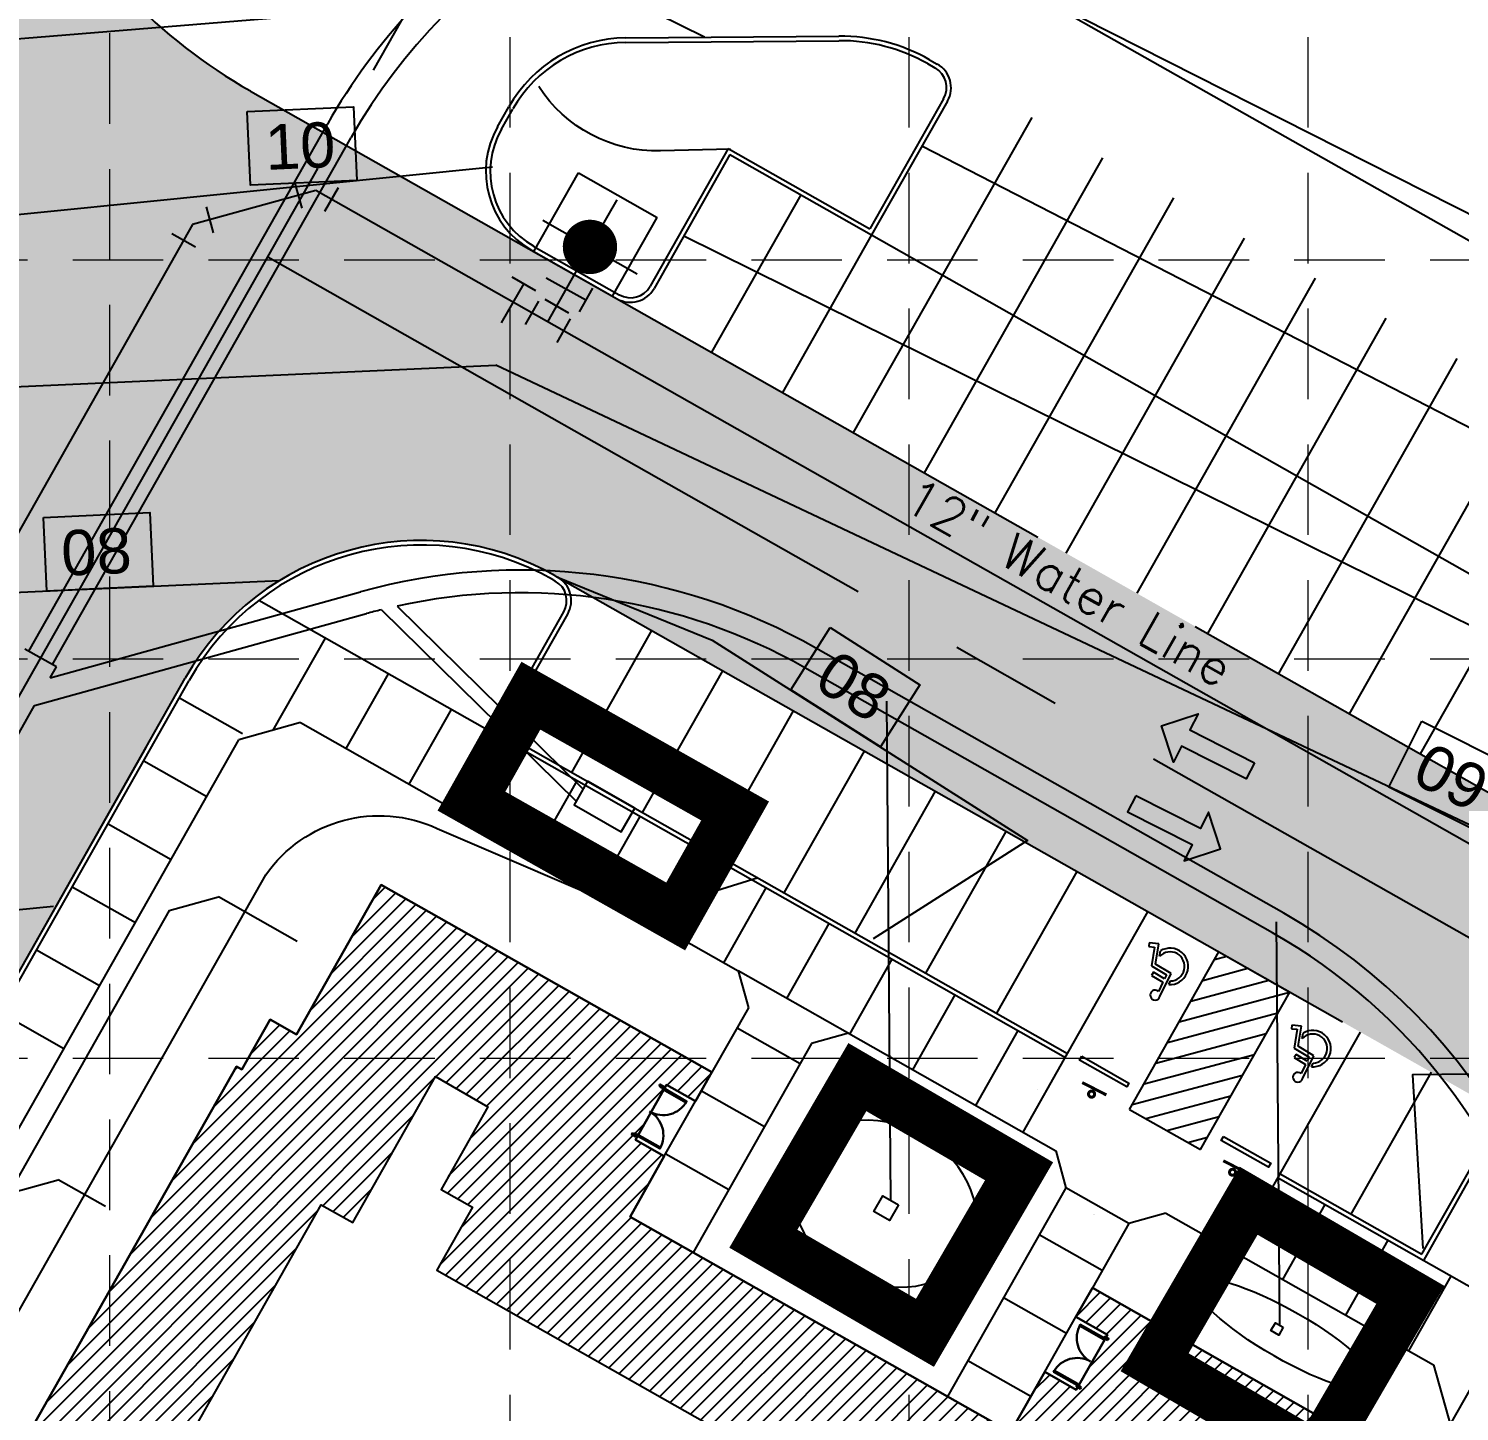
# Model space of a CAD drawing. Header units: feet. Extents: x 2467609 to 2470436, y 7119976 to 7121745.
# Drawn here: x 2468175.4 to 2468333.5, y 7121306.6 to 7121459.4 of the extents above; entities that cross this region are included whole.
import ezdxf
from ezdxf.enums import TextEntityAlignment as Align

# ---------------------------------------------------------------- set-up
doc = ezdxf.new("R2010")
doc.units = ezdxf.units.FT
doc.header["$LTSCALE"] = 100
doc.header["$MEASUREMENT"] = 0
for name, pattern in [('06117 BASE$0$CENTER2', [1.125, 0.75, -0.125, 0.125, -0.125]), ('06117 BASE$0$STRIPE', [1.2, 1, -0.2]), ('06117 WS Base$0$HIDDEN2', [0.1875, 0.125, -0.0625]), ('HIDDEN', [0.375, 0.25, -0.125]), ('SDASH', [0.15, 0.1, -0.05]), ('STRIPE', [1.2, 1, -0.2])]:
    doc.linetypes.add(name, pattern=pattern)
for name, color, linetype, lineweight in [('06117 BASE$0$A-BLDG1-HATCH', 253, 'Continuous', 25), ('06117 BASE$0$A-Door-Outside', 253, 'Continuous', 30), ('06117 BASE$0$C-sidewk-strip', 253, 'Continuous', 25), ('06117 BASE$0$CP Inlet', 253, 'Continuous', 25), ('06117 BASE$0$CPCL', 253, '06117 BASE$0$CENTER2', 25), ('06117 BASE$0$CPCURB', 8, 'Continuous', 25), ('06117 BASE$0$CPCURB2', 8, 'Continuous', 25), ('06117 BASE$0$CPSTRIPE', 253, 'Continuous', 25), ('06117 BASE$0$CPWALK', 8, 'Continuous', 25), ('06117 BASE$0$DIR-ARROW', 8, 'Continuous', 25), ('06117 BASE$0$HC-SIGN', 253, 'Continuous', 18), ('06117 BASE$0$HC2', 253, 'Continuous', 25)]:
    doc.layers.add(name, color=color, linetype=linetype, lineweight=lineweight)
for name, color, linetype in [('06117 BASE$0$BLDG-Exterior', 3, 'Continuous'), ('06117 BASE$0$firelane', 8, '06117 BASE$0$STRIPE'), ('06117 WS Base$0$CPFIT', 7, 'Continuous'), ('06117 WS Base$0$CPWATER', 7, 'Continuous'), ('06117 WS Base$0$WTR-ESMT', 8, '06117 WS Base$0$HIDDEN2'), ('CPCONT', 253, 'Continuous'), ('FIRELANE-HATCH', 253, 'STRIPE'), ('GRID', 254, 'HIDDEN'), ('proposed ec', 6, 'SDASH')]:
    doc.layers.add(name, color=color, linetype=linetype)
doc.styles.add('C80', font='SIMPLEX.shx', dxfattribs={"height": 8})
doc.styles.get("Standard").update_dxf_attribs({"font": 'ARIAL.TTF'})
pattern_1 = [(45, (0, 0), (-0.88388347648, 0.88388347648), [])]
pattern_2 = [(15, (-1e-08, -3e-08), (-0.48528570957, 1.8111109243), [])]

# ---------------------------------------------------------------- blocks, each defined once
blk = doc.blocks.new('*U96')
at = {"layer": '06117 BASE$0$A-Door-Outside', "color": 7, "linetype": 'Continuous', "lineweight": 30}
for points in [[(2, 6), (3.75, 6), (3.75, 42), (2, 42)], [(74, 6), (72.25, 6), (72.25, 42), (74, 42)], [(2, 0), (0, 0), (0, 6), (2, 6)], [(2, 2.25), (2.625, 2.25), (2.625, 4.25), (2, 4.25)], [(74, 2.25), (73.375, 2.25), (73.375, 4.25), (74, 4.25)], [(74, 0), (76, 0), (76, 6), (74, 6)]]:
    blk.add_lwpolyline(points, close=True, dxfattribs=at)
at = {"layer": '06117 BASE$0$A-Door-Outside', "color": 7, "linetype": 'Continuous', "lineweight": 30, "extrusion": (0, 0, -1)}
blk.add_arc((-2, 6), 36, 90, 180, dxfattribs=at)
at = {"layer": '06117 BASE$0$A-Door-Outside', "color": 7, "linetype": 'Continuous', "lineweight": 30}
blk.add_arc((74, 6), 36, 90, 180, dxfattribs=at)
blk = doc.blocks.new('*U102')
at = {"layer": '06117 BASE$0$A-Door-Outside', "color": 7, "linetype": 'Continuous', "lineweight": 30}
for points in [[(2468294.2, 7121314.76), (2468294.13, 7121314.63), (2468291.52, 7121316.11), (2468291.59, 7121316.24)], [(2468294.63, 7121314.52), (2468294.72, 7121314.66), (2468294.28, 7121314.91), (2468294.2, 7121314.76)], [(2468294.47, 7121314.61), (2468294.45, 7121314.56), (2468294.3, 7121314.64), (2468294.33, 7121314.69)], [(2468291.24, 7121309.54), (2468291.31, 7121309.67), (2468288.7, 7121311.15), (2468288.63, 7121311.02)], [(2468291.68, 7121309.29), (2468291.6, 7121309.15), (2468291.16, 7121309.4), (2468291.24, 7121309.54)], [(2468291.51, 7121309.39), (2468291.54, 7121309.43), (2468291.39, 7121309.51), (2468291.37, 7121309.47)]]:
    blk.add_lwpolyline(points, close=True, dxfattribs=at)
for centre, start, end in [((2468294.2, 7121314.76), 150.4665, 240.4665), ((2468291.24, 7121309.54), 60.4665, 150.4665)]:
    blk.add_arc(centre, 3, start, end, dxfattribs=at)
blk = doc.blocks.new('06117 BASE$0$HC2-flat-9')
at = {"layer": '06117 BASE$0$HC2'}
for p, q in [((-2.3, 2.59), (-2.34, 2.19)), ((-2.34, 2.19), (-1.71, 2.13)), ((-1.24, 2.48), (-2.3, 2.59)), ((-1.71, 2.13), (-2.03, 0.05)), ((-1.59, 0.26), (-1.24, 2.48)), ((-1.16, 1.13), (-1.06, 1.71)), ((-2.03, 0.05), (-0.38, -0.94)), ((0.14, -0.78), (-1.59, 0.26)), ((-1.84, -0.65), (-2.05, -1)), ((-2.05, -1), (-0.78, -1.75)), ((-0.6, -1.39), (-1.84, -0.65)), ((-1.11, -3.33), (0.14, -0.78)), ((-0.38, -0.94), (-0.6, -1.39)), ((-0.78, -1.75), (-1.28, -2.76)), ((-0.14, -2.01), (0.05, -1.61))]:
    blk.add_line(p, q, dxfattribs=at)
for centre, major_axis, start_param, end_param in [((0, 0), (1.56, 0.4), 4.494724, 8.403855), ((0, 0), (0.5, -1.95), 5.961378, 9.729395), ((-1.64, -3.17), (0.529, 0.135), 0.602565, 5.739424)]:
    blk.add_ellipse(centre, major_axis=major_axis, ratio=1, start_param=start_param, end_param=end_param, dxfattribs=at)
blk = doc.blocks.new('06117 BASE$0$HC2-flat-10')
at = {"layer": '06117 BASE$0$HC2'}
for p, q in [((-2.3, 2.59), (-2.34, 2.19)), ((-2.34, 2.19), (-1.71, 2.13)), ((-1.24, 2.48), (-2.3, 2.59)), ((-1.71, 2.13), (-2.03, 0.05)), ((-1.59, 0.26), (-1.24, 2.48)), ((-1.16, 1.13), (-1.06, 1.71)), ((-2.03, 0.05), (-0.38, -0.94)), ((0.14, -0.78), (-1.59, 0.26)), ((-1.84, -0.65), (-2.05, -1)), ((-2.05, -1), (-0.78, -1.75)), ((-0.6, -1.39), (-1.84, -0.65)), ((-1.11, -3.33), (0.14, -0.78)), ((-0.38, -0.94), (-0.6, -1.39)), ((-0.78, -1.75), (-1.28, -2.76)), ((-0.14, -2.01), (0.05, -1.61))]:
    blk.add_line(p, q, dxfattribs=at)
for centre, major_axis, start_param, end_param in [((0, 0), (1.56, 0.4), 4.494724, 8.403855), ((0, 0), (0.5, -1.95), 5.961378, 9.729395), ((-1.64, -3.17), (0.529, 0.135), 0.602565, 5.739424)]:
    blk.add_ellipse(centre, major_axis=major_axis, ratio=1, start_param=start_param, end_param=end_param, dxfattribs=at)

msp = doc.modelspace()

# ---------------------------------------------------------------- hatches: boundary and pattern name
at = {"layer": '06117 BASE$0$A-BLDG1-HATCH'}
h = msp.add_hatch(dxfattribs=at)
h.set_pattern_fill('ANSI31', color=255, scale=10, style=0)
h.set_pattern_definition(pattern_1)
h.paths.add_polyline_path([(2468296.01, 7121182.71), (2468297.32, 7121185.03), (2468300.51, 7121183.22), (2468299.2, 7121180.9), (2468306.74, 7121176.63), (2468301.86, 7121168.08), (2468314.36, 7121161.01), (2468311.74, 7121156.37), (2468312.32, 7121156.04), (2468271.24, 7121083.54), (2468270.37, 7121084.03), (2468264.45, 7121073.59), (2468265.3, 7121073.1), (2468263.52, 7121069.91), (2468258.75, 7121061.49), (2468246.92, 7121040.61), (2468236.33, 7121046.61), (2468232.72, 7121040.23), (2468228.63, 7121016.11), (2468212.85, 7120988.27), (2468194.27, 7120972.36), (2468190.66, 7120965.98), (2468204.14, 7120958.34), (2468200.53, 7120951.96), (2468201.11, 7120951.63), (2468085.76, 7120748.04), (2468085.18, 7120748.37), (2468082.06, 7120742.86), (2468079.16, 7120744.5), (2468069.79, 7120727.97), (2468033.25, 7120748.67), (2468035.06, 7120751.86), (2468038.25, 7120750.05), (2468041.7, 7120756.15), (2468038.51, 7120757.95), (2468042.29, 7120764.62), (2468000.23, 7120788.45), (2467996.46, 7120781.78), (2467993.26, 7120783.59), (2467989.81, 7120777.49), (2467993, 7120775.69), (2467991.2, 7120772.5), (2467954.65, 7120793.2), (2467964.02, 7120809.73), (2467961.12, 7120811.37), (2467964.24, 7120816.88), (2467963.66, 7120817.21), (2468079.01, 7121020.81), (2468079.59, 7121020.48), (2468083.2, 7121026.86), (2468085.81, 7121025.38), (2468090.08, 7121032.92), (2468087.47, 7121034.4), (2468087.89, 7121035.13), (2468065.26, 7121047.94), (2468064.85, 7121047.22), (2468062.24, 7121048.7), (2468063.72, 7121051.31), (2468064.88, 7121050.65), (2468067.06, 7121054.49), (2468078.59, 7121064.34), (2468072.34, 7121067.88), (2468074.15, 7121071.07), (2468076.33, 7121069.83), (2468088.48, 7121091.3), (2468086.31, 7121092.53), (2468088.12, 7121095.72), (2468094.37, 7121092.18), (2468096.88, 7121107.13), (2468099.06, 7121110.97), (2468097.9, 7121111.63), (2468098.51, 7121112.72), (2468090.97, 7121116.99), (2468090.36, 7121115.9), (2468086.73, 7121117.96), (2468088.21, 7121120.57), (2468090.82, 7121119.09), (2468095.09, 7121126.63), (2468080.3, 7121135.01), (2468083.59, 7121140.81), (2468083.01, 7121141.14), (2468198.35, 7121344.73), (2468198.93, 7121344.41), (2468202.06, 7121349.92), (2468204.96, 7121348.27), (2468214.32, 7121364.8), (2468250.87, 7121344.1), (2468249.06, 7121340.91), (2468245.87, 7121342.72), (2468242.42, 7121336.63), (2468245.61, 7121334.82), (2468241.83, 7121328.15), (2468283.88, 7121304.33), (2468287.66, 7121311), (2468291.14, 7121309.02), (2468294.59, 7121315.11), (2468291.11, 7121317.09), (2468292.92, 7121320.28), (2468329.46, 7121299.57), (2468320.1, 7121283.04), (2468323, 7121281.4), (2468319.87, 7121275.89), (2468320.45, 7121275.56), (2468274.69, 7121194.79)])
h.paths.add_polyline_path([(2468220.34, 7121343.64), (2468226.11, 7121340.3), (2468220.94, 7121331.17), (2468224.42, 7121329.2), (2468220.47, 7121322.24), (2468236.57, 7121313.12), (2468273.55, 7121292.17), (2468289.79, 7121282.97), (2468293.73, 7121289.93), (2468297.21, 7121287.96), (2468302.38, 7121297.08), (2468308.21, 7121293.85), (2468308.09, 7121293.63), (2468299.25, 7121277.82), (2468302.62, 7121275.86), (2468253.91, 7121189.9), (2468286.54, 7121171.41), (2468281.45, 7121162.42), (2468293.92, 7121155.35), (2468240.68, 7121061.39), (2468230.56, 7121067.12), (2468218.47, 7121045.9), (2468214.25, 7121020.65), (2468201.58, 7120998.28), (2468182.93, 7120982.41), (2468168.85, 7120961.1), (2468183.7, 7120952.69), (2468076.4, 7120763.3), (2468072.92, 7120765.27), (2468063.88, 7120749.32), (2468063.72, 7120749.03), (2468057.92, 7120752.32), (2468063.18, 7120761.6), (2468059.7, 7120763.57), (2468063.64, 7120770.53), (2468047.4, 7120779.73), (2468010.57, 7120800.6), (2467994.33, 7120809.8), (2467990.38, 7120802.84), (2467986.9, 7120804.81), (2467981.74, 7120795.69), (2467975.9, 7120798.92), (2467976.01, 7120799.11), (2467985.05, 7120815.06), (2467981.56, 7120817.03), (2468088.86, 7121006.42), (2468089.95, 7121005.8), (2468109.42, 7121040.17), (2468095.28, 7121048.18), (2468084.26, 7121054.42), (2468094.38, 7121072.29), (2468102.4, 7121086.45), (2468111.24, 7121102.04), (2468120.12, 7121117.72), (2468113.01, 7121121.74), (2468118.01, 7121130.55), (2468100.69, 7121140.56), (2468207.71, 7121329.47), (2468211.19, 7121327.5)], flags=16)
h = msp.add_hatch(dxfattribs=at)
h.set_pattern_fill('ANSI31', color=255, scale=10, style=0)
h.set_pattern_definition(pattern_1)
h.paths.add_polyline_path([(2468296.01, 7121182.71), (2468297.32, 7121185.03), (2468300.51, 7121183.22), (2468299.2, 7121180.9), (2468306.74, 7121176.63), (2468301.86, 7121168.08), (2468314.36, 7121161.01), (2468311.74, 7121156.37), (2468312.32, 7121156.04), (2468271.24, 7121083.54), (2468270.37, 7121084.03), (2468264.45, 7121073.59), (2468265.3, 7121073.1), (2468263.52, 7121069.91), (2468258.75, 7121061.49), (2468246.92, 7121040.61), (2468236.33, 7121046.61), (2468232.72, 7121040.23), (2468228.63, 7121016.11), (2468212.85, 7120988.27), (2468194.27, 7120972.36), (2468190.66, 7120965.98), (2468204.14, 7120958.34), (2468200.53, 7120951.96), (2468201.11, 7120951.63), (2468085.76, 7120748.04), (2468085.18, 7120748.37), (2468082.06, 7120742.86), (2468079.16, 7120744.5), (2468069.79, 7120727.97), (2468033.25, 7120748.67), (2468035.06, 7120751.86), (2468038.25, 7120750.05), (2468041.7, 7120756.15), (2468038.51, 7120757.95), (2468042.29, 7120764.62), (2468000.23, 7120788.45), (2467996.46, 7120781.78), (2467993.26, 7120783.59), (2467989.81, 7120777.49), (2467993, 7120775.69), (2467991.2, 7120772.5), (2467954.65, 7120793.2), (2467964.02, 7120809.73), (2467961.12, 7120811.37), (2467964.24, 7120816.88), (2467963.66, 7120817.21), (2468079.01, 7121020.81), (2468079.59, 7121020.48), (2468083.2, 7121026.86), (2468085.81, 7121025.38), (2468090.08, 7121032.92), (2468087.47, 7121034.4), (2468087.89, 7121035.13), (2468065.26, 7121047.94), (2468064.85, 7121047.22), (2468062.24, 7121048.7), (2468063.72, 7121051.31), (2468064.88, 7121050.65), (2468067.06, 7121054.49), (2468078.59, 7121064.34), (2468072.34, 7121067.88), (2468074.15, 7121071.07), (2468076.33, 7121069.83), (2468088.48, 7121091.3), (2468086.31, 7121092.53), (2468088.12, 7121095.72), (2468094.37, 7121092.18), (2468096.88, 7121107.13), (2468099.06, 7121110.97), (2468097.9, 7121111.63), (2468098.51, 7121112.72), (2468090.97, 7121116.99), (2468090.36, 7121115.9), (2468086.73, 7121117.96), (2468088.21, 7121120.57), (2468090.82, 7121119.09), (2468095.09, 7121126.63), (2468080.3, 7121135.01), (2468083.59, 7121140.81), (2468083.01, 7121141.14), (2468198.35, 7121344.73), (2468198.93, 7121344.41), (2468202.06, 7121349.92), (2468204.96, 7121348.27), (2468214.32, 7121364.8), (2468250.87, 7121344.1), (2468249.06, 7121340.91), (2468245.87, 7121342.72), (2468242.42, 7121336.63), (2468245.61, 7121334.82), (2468241.83, 7121328.15), (2468283.88, 7121304.33), (2468287.66, 7121311), (2468291.14, 7121309.02), (2468294.59, 7121315.11), (2468291.11, 7121317.09), (2468292.92, 7121320.28), (2468329.46, 7121299.57), (2468320.1, 7121283.04), (2468323, 7121281.4), (2468319.87, 7121275.89), (2468320.45, 7121275.56), (2468274.69, 7121194.79)])
h.paths.add_polyline_path([(2468220.34, 7121343.64), (2468226.11, 7121340.3), (2468220.94, 7121331.17), (2468224.42, 7121329.2), (2468220.47, 7121322.24), (2468236.57, 7121313.12), (2468273.55, 7121292.17), (2468289.79, 7121282.97), (2468293.73, 7121289.93), (2468297.21, 7121287.96), (2468302.38, 7121297.08), (2468308.21, 7121293.85), (2468308.09, 7121293.63), (2468299.25, 7121277.82), (2468302.62, 7121275.86), (2468253.91, 7121189.9), (2468286.54, 7121171.41), (2468281.45, 7121162.42), (2468293.92, 7121155.35), (2468240.68, 7121061.39), (2468230.56, 7121067.12), (2468218.47, 7121045.9), (2468214.25, 7121020.65), (2468201.58, 7120998.28), (2468182.93, 7120982.41), (2468168.85, 7120961.1), (2468183.7, 7120952.69), (2468076.4, 7120763.3), (2468072.92, 7120765.27), (2468063.88, 7120749.32), (2468063.72, 7120749.03), (2468057.92, 7120752.32), (2468063.18, 7120761.6), (2468059.7, 7120763.57), (2468063.64, 7120770.53), (2468047.4, 7120779.73), (2468010.57, 7120800.6), (2467994.33, 7120809.8), (2467990.38, 7120802.84), (2467986.9, 7120804.81), (2467981.74, 7120795.69), (2467975.9, 7120798.92), (2467976.01, 7120799.11), (2467985.05, 7120815.06), (2467981.56, 7120817.03), (2468088.86, 7121006.42), (2468089.95, 7121005.8), (2468109.42, 7121040.17), (2468095.28, 7121048.18), (2468084.26, 7121054.42), (2468094.38, 7121072.29), (2468102.4, 7121086.45), (2468111.24, 7121102.04), (2468120.12, 7121117.72), (2468113.01, 7121121.74), (2468118.01, 7121130.55), (2468100.69, 7121140.56), (2468207.71, 7121329.47), (2468211.19, 7121327.5)], flags=16)
at = {"layer": '06117 BASE$0$CPSTRIPE'}
h = msp.add_hatch(dxfattribs=at)
h.set_pattern_fill('ACET-2D-ANSI31', color=256, scale=15, angle=330, style=0)
h.set_pattern_definition(pattern_2)
h.paths.add_polyline_path([(2468297.04, 7121340.01), (2468304.87, 7121335.57), (2468314.73, 7121352.97), (2468306.9, 7121357.41)])
h = msp.add_hatch(dxfattribs=at)
h.set_pattern_fill('ACET-2D-ANSI31', color=256, scale=15, angle=330, style=0)
h.set_pattern_definition(pattern_2)
h.paths.add_polyline_path([(2468297.04, 7121340.01), (2468304.87, 7121335.57), (2468314.73, 7121352.97), (2468306.9, 7121357.41)])
at = {"layer": 'FIRELANE-HATCH'}
h = msp.add_hatch(color=9, dxfattribs=at)
h.paths.add_polyline_path([(2468922.97, 7121187.19, -0.414214), (2468942.81, 7121207.35), (2469278.26, 7121210.08), (2469277.9, 7121254.08, -0.414214), (2469297.74, 7121274.24), (2469375.13, 7121274.87, -0.137354), (2469390.75, 7121270.64), (2469629.71, 7121128.09, -0.261956), (2469644.34, 7121102.57), (2469645.12, 7121007.13, 0.414214), (2469699.55, 7120953.58), (2469751.67, 7120954, 0.261956), (2469797.6, 7120980.33), (2469803.18, 7120989.68, 0.414214), (2469784.47, 7121063.72), (2469403.04, 7121291.25, 0.137354), (2469374.94, 7121298.87), (2468491.92, 7121291.68, -0.131652), (2468476.89, 7121295.58), (2468199.89, 7121452.51, -0.072593), (2468186.2, 7121463.15, 0.206219), (2468142.45, 7121481.57), (2467847.8, 7121479.17), (2467848.23, 7121449.17), (2468142.69, 7121451.57, -0.577353), (2468169.04, 7121406.78), (2467935.49, 7120994.55, -0.266268), (2467909.82, 7120979.34), (2467855.02, 7120978.55), (2467855.45, 7120948.56), (2467910.25, 7120949.35, 0.266268), (2467961.59, 7120979.76), (2468192.67, 7121387.64, -0.414214), (2468233.56, 7121398.96), (2468336.11, 7121340.86, -0.414214), (2468347.43, 7121299.97), (2468320.22, 7121251.95, 0.414214), (2468338.7, 7121185.16), (2468373.42, 7121165.49, 0.57735), (2468446.57, 7121208.52), (2468446.28, 7121243.96, -1), (2468481.65, 7121244.25), (2468482.67, 7121118.6, 0.414214), (2468532.07, 7121070), (2468873.9, 7121072.79, -0.414214), (2468894.07, 7121052.95), (2468895.4, 7120889.72), (2468884.83, 7120735.24, -0.392002), (2468855.14, 7120707.29), (2468450.27, 7120703.99, -0.131652), (2468375.11, 7120723.48), (2468264.21, 7120786.31, 0.463862), (2468102.32, 7120726.63, 0.45081), (2468173.2, 7120596.29), (2468276.95, 7120572.47, -0.347281), (2468315.76, 7120524.14), (2468315.82, 7120517.93), (2468339.81, 7120518.12), (2468339.76, 7120524.34, 0.347281), (2468282.32, 7120595.86), (2468178.57, 7120619.68, -0.45081), (2468124.87, 7120718.42, -0.463862), (2468252.38, 7120765.43), (2468363.28, 7120702.6, 0.131652), (2468450.47, 7120679.99), (2468832.08, 7120683.1, -0.414214), (2468867.36, 7120648.39), (2468868.39, 7120522.43), (2468892.38, 7120522.62), (2468891.26, 7120660.62), (2468903.26, 7120660.72), (2468904.38, 7120522.72), (2468928.38, 7120522.92)])
h.paths.add_polyline_path([(2468873.66, 7121102.78), (2468531.82, 7121100, -0.414214), (2468506.62, 7121124.8), (2468505.62, 7121247.79, -0.414214), (2468525.46, 7121267.95), (2468872.29, 7121270.78, -0.414214), (2468892.45, 7121250.94), (2468893.5, 7121122.95, -0.414214)], flags=16)
h.paths.add_polyline_path([(2468942.29, 7121271.35), (2469233.74, 7121273.72, -1), (2469234.06, 7121233.72), (2468942.62, 7121231.35, -1)], flags=16)
h.paths.add_polyline_path([(2468385.25, 7121186.37), (2468350.53, 7121206.04, -0.414214), (2468341.1, 7121240.12), (2468370.77, 7121292.49, -0.414214), (2468404.85, 7121301.92), (2468409.33, 7121299.38, -0.267949), (2468422.01, 7121277.83), (2468422.57, 7121208.33, -0.57735)], flags=16)
h.paths.add_polyline_path([(2469698.85, 7121086.85), (2469772.17, 7121043.11, -0.414214), (2469782.57, 7121001.98), (2469776.99, 7120992.63, -0.261956), (2469751.47, 7120978), (2469699.36, 7120977.57, -0.414214), (2469669.11, 7121007.33), (2469668.61, 7121069.51, -0.584841)], flags=16)

# ---------------------------------------------------------------- linework, layer by layer
at = {"layer": '06117 BASE$0$A-BLDG1-HATCH', "color": 255}
for points in [[(2468083.01, 7121141.14), (2468198.35, 7121344.73), (2468198.93, 7121344.41), (2468202.06, 7121349.92), (2468204.96, 7121348.27), (2468214.32, 7121364.8), (2468250.87, 7121344.1), (2468249.06, 7121340.91), (2468245.87, 7121342.72), (2468242.42, 7121336.63), (2468245.61, 7121334.82), (2468241.83, 7121328.15), (2468283.88, 7121304.33), (2468287.66, 7121311), (2468291.14, 7121309.02), (2468294.59, 7121315.11), (2468291.11, 7121317.09), (2468292.92, 7121320.28), (2468329.46, 7121299.57)], [(2468083.01, 7121141.14), (2468198.35, 7121344.73), (2468198.93, 7121344.41), (2468202.06, 7121349.92), (2468204.96, 7121348.27), (2468214.32, 7121364.8), (2468250.87, 7121344.1), (2468249.06, 7121340.91), (2468245.87, 7121342.72), (2468242.42, 7121336.63), (2468245.61, 7121334.82), (2468241.83, 7121328.15), (2468283.88, 7121304.33), (2468287.66, 7121311), (2468291.14, 7121309.02), (2468294.59, 7121315.11), (2468291.11, 7121317.09), (2468292.92, 7121320.28), (2468329.46, 7121299.57)], [(2468100.69, 7121140.56), (2468207.71, 7121329.47), (2468211.19, 7121327.5), (2468220.34, 7121343.64), (2468226.11, 7121340.3), (2468220.94, 7121331.17), (2468224.42, 7121329.2), (2468220.47, 7121322.24), (2468236.57, 7121313.12), (2468273.55, 7121292.17), (2468289.79, 7121282.97), (2468293.73, 7121289.93), (2468297.21, 7121287.96), (2468302.38, 7121297.08), (2468308.21, 7121293.85), (2468308.09, 7121293.63), (2468299.25, 7121277.82), (2468302.62, 7121275.86), (2468253.91, 7121189.9), (2468286.54, 7121171.41), (2468281.45, 7121162.42)], [(2468100.69, 7121140.56), (2468207.71, 7121329.47), (2468211.19, 7121327.5), (2468220.34, 7121343.64), (2468226.11, 7121340.3), (2468220.94, 7121331.17), (2468224.42, 7121329.2), (2468220.47, 7121322.24), (2468236.57, 7121313.12), (2468273.55, 7121292.17), (2468289.79, 7121282.97), (2468293.73, 7121289.93), (2468297.21, 7121287.96), (2468302.38, 7121297.08), (2468308.21, 7121293.85), (2468308.09, 7121293.63), (2468299.25, 7121277.82), (2468302.62, 7121275.86), (2468253.91, 7121189.9), (2468286.54, 7121171.41), (2468281.45, 7121162.42)], [(2468294.59, 7121315.11), (2468294.59, 7121315.11)], [(2468294.59, 7121315.11), (2468294.59, 7121315.11)], [(2468294.59, 7121315.11), (2468294.59, 7121315.11)], [(2468294.59, 7121315.11), (2468294.59, 7121315.11)]]:
    msp.add_lwpolyline(points, dxfattribs=at)
at = {"layer": '06117 BASE$0$BLDG-Exterior', "color": 7}
msp.add_lwpolyline([(2468329.46, 7121299.57), (2468292.92, 7121320.28), (2468291.11, 7121317.09), (2468294.59, 7121315.11), (2468291.14, 7121309.02), (2468287.66, 7121311), (2468283.88, 7121304.33), (2468241.83, 7121328.15), (2468245.61, 7121334.82), (2468242.42, 7121336.63), (2468245.87, 7121342.72), (2468249.06, 7121340.91), (2468250.87, 7121344.1), (2468214.32, 7121364.8), (2468204.96, 7121348.27), (2468202.06, 7121349.92), (2468198.93, 7121344.41), (2468198.35, 7121344.73), (2468083.01, 7121141.14)], dxfattribs=at)
msp.add_lwpolyline([(2468329.46, 7121299.57), (2468292.92, 7121320.28), (2468291.11, 7121317.09), (2468294.59, 7121315.11), (2468291.14, 7121309.02), (2468287.66, 7121311), (2468283.88, 7121304.33), (2468241.83, 7121328.15), (2468245.61, 7121334.82), (2468242.42, 7121336.63), (2468245.87, 7121342.72), (2468249.06, 7121340.91), (2468250.87, 7121344.1), (2468214.32, 7121364.8), (2468204.96, 7121348.27), (2468202.06, 7121349.92), (2468198.93, 7121344.41), (2468198.35, 7121344.73), (2468083.01, 7121141.14)], dxfattribs=at)
at = {"layer": '06117 BASE$0$C-sidewk-strip'}
for p, q in [((2468202.39, 7121381.89), (2468208.16, 7121392.08)), ((2468202.39, 7121381.89), (2468208.16, 7121392.08)), ((2468210.44, 7121379.87), (2468215.12, 7121388.14)), ((2468210.44, 7121379.87), (2468215.12, 7121388.14)), ((2468192.02, 7121385.48), (2468198.99, 7121381.54)), ((2468192.02, 7121385.48), (2468198.99, 7121381.54)), ((2468217.4, 7121375.93), (2468222.08, 7121384.2)), ((2468217.4, 7121375.93), (2468222.08, 7121384.2)), ((2468224.36, 7121371.99), (2468229.04, 7121380.25)), ((2468224.36, 7121371.99), (2468229.04, 7121380.25)), ((2468188.08, 7121378.52), (2468195.04, 7121374.58)), ((2468188.08, 7121378.52), (2468195.04, 7121374.58)), ((2468231.32, 7121368.04), (2468236, 7121376.31)), ((2468231.32, 7121368.04), (2468236, 7121376.31)), ((2468184.14, 7121371.56), (2468191.1, 7121367.62)), ((2468184.14, 7121371.56), (2468191.1, 7121367.62)), ((2468238.28, 7121364.1), (2468242.96, 7121372.37)), ((2468238.28, 7121364.1), (2468242.96, 7121372.37)), ((2468245.24, 7121360.16), (2468249.92, 7121368.42)), ((2468245.24, 7121360.16), (2468249.92, 7121368.42)), ((2468180.19, 7121364.6), (2468187.16, 7121360.66)), ((2468180.19, 7121364.6), (2468187.16, 7121360.66)), ((2468252.2, 7121356.21), (2468256.88, 7121364.48)), ((2468252.2, 7121356.21), (2468256.88, 7121364.48)), ((2468259.16, 7121352.27), (2468263.85, 7121360.54)), ((2468259.16, 7121352.27), (2468263.85, 7121360.54)), ((2468176.25, 7121357.64), (2468183.21, 7121353.7)), ((2468176.25, 7121357.64), (2468183.21, 7121353.7)), ((2468266.12, 7121348.33), (2468253.77, 7121355.32)), ((2468266.12, 7121348.33), (2468253.77, 7121355.32)), ((2468266.12, 7121348.33), (2468270.81, 7121356.59)), ((2468266.12, 7121348.33), (2468270.81, 7121356.59)), ((2468273.08, 7121344.38), (2468277.77, 7121352.65)), ((2468273.08, 7121344.38), (2468277.77, 7121352.65)), ((2468172.31, 7121350.68), (2468179.27, 7121346.74)), ((2468172.31, 7121350.68), (2468179.27, 7121346.74)), ((2468253.66, 7121349.03), (2468260.62, 7121345.09)), ((2468253.66, 7121349.03), (2468260.62, 7121345.09)), ((2468245.61, 7121334.82), (2468249.06, 7121340.91)), ((2468245.61, 7121334.82), (2468249.06, 7121340.91)), ((2468249.71, 7121342.07), (2468256.68, 7121338.13)), ((2468249.71, 7121342.07), (2468256.68, 7121338.13)), ((2468245.77, 7121335.11), (2468252.73, 7121331.17)), ((2468245.77, 7121335.11), (2468252.73, 7121331.17)), ((2468320.94, 7121317.27), (2468325.62, 7121325.54)), ((2468320.94, 7121317.27), (2468325.62, 7121325.54)), ((2468327.9, 7121313.33), (2468332.58, 7121321.59)), ((2468327.9, 7121313.33), (2468332.58, 7121321.59)), ((2468290.06, 7121315.23), (2468283.1, 7121319.17)), ((2468290.06, 7121315.23), (2468283.1, 7121319.17)), ((2468332.46, 7121305.16), (2468339.54, 7121317.65)), ((2468332.46, 7121305.16), (2468339.54, 7121317.65)), ((2468287.66, 7121311), (2468291.11, 7121317.09)), ((2468287.66, 7121311), (2468291.11, 7121317.09)), ((2468286.11, 7121308.27), (2468279.15, 7121312.21)), ((2468286.11, 7121308.27), (2468279.15, 7121312.21))]:
    msp.add_line(p, q, dxfattribs=at)
at = {"layer": '06117 BASE$0$CP Inlet'}
msp.add_lwpolyline([(2468237.12, 7121376.25), (2468235.64, 7121373.64), (2468240.86, 7121370.68), (2468242.34, 7121373.29), (2468237.12, 7121376.25)], dxfattribs=at)
msp.add_lwpolyline([(2468237.12, 7121376.25), (2468235.64, 7121373.64), (2468240.86, 7121370.68), (2468242.34, 7121373.29), (2468237.12, 7121376.25)], dxfattribs=at)
for points in [[(2468271.5, 7121329.46), (2468270.51, 7121327.72), (2468268.77, 7121328.71), (2468269.76, 7121330.45)], [(2468271.5, 7121329.46), (2468270.51, 7121327.72), (2468268.77, 7121328.71), (2468269.76, 7121330.45)], [(2468314.02, 7121315.94), (2468313.53, 7121315.07), (2468312.66, 7121315.56), (2468313.15, 7121316.43)], [(2468314.02, 7121315.94), (2468313.53, 7121315.07), (2468312.66, 7121315.56), (2468313.15, 7121316.43)]]:
    msp.add_lwpolyline(points, close=True, dxfattribs=at)
at = {"layer": '06117 BASE$0$CPCL'}
for p, q in [((2468278.61, 7121467.68), (2468453.27, 7121368.73)), ((2468278.61, 7121467.68), (2468453.27, 7121368.73)), ((2467948.54, 7120987.16), (2468220.51, 7121467.21)), ((2467948.54, 7120987.16), (2468220.51, 7121467.21)), ((2468201.8, 7121434.19), (2468493.45, 7121268.96)), ((2468201.8, 7121434.19), (2468493.45, 7121268.96))]:
    msp.add_line(p, q, dxfattribs=at)
at = {"layer": '06117 BASE$0$CPCURB'}
for p, q in [((2468241.37, 7121458.38), (2468264.91, 7121458.57)), ((2468241.37, 7121458.38), (2468264.91, 7121458.57)), ((2468274.93, 7121455.97), (2468275.78, 7121455.49)), ((2468274.93, 7121455.97), (2468275.78, 7121455.49)), ((2468227.18, 7121448.55), (2468228.44, 7121450.77)), ((2468227.18, 7121448.55), (2468228.44, 7121450.77)), ((2468276.91, 7121451.4), (2468268.53, 7121436.61)), ((2468276.91, 7121451.4), (2468268.53, 7121436.61)), ((2468252.87, 7121445.49), (2468244.49, 7121430.69)), ((2468252.87, 7121445.49), (2468244.49, 7121430.69)), ((2468252.87, 7121445.49), (2468268.53, 7121436.61)), ((2468252.87, 7121445.49), (2468268.53, 7121436.61)), ((2468230.95, 7121434.92), (2468240.4, 7121429.56)), ((2468230.95, 7121434.92), (2468240.4, 7121429.56)), ((2468233.56, 7121398.96), (2468233.81, 7121398.81)), ((2468233.56, 7121398.96), (2468233.81, 7121398.81)), ((2468233.56, 7121398.96), (2468233.81, 7121398.81)), ((2468233.56, 7121398.96), (2468233.81, 7121398.81)), ((2468227.55, 7121381.67), (2468234.94, 7121394.73)), ((2468227.55, 7121381.67), (2468234.94, 7121394.73)), ((2468014.38, 7121072.94), (2468192.67, 7121387.64)), ((2468014.38, 7121072.94), (2468192.67, 7121387.64)), ((2468227.55, 7121381.67), (2468290.19, 7121346.18)), ((2468227.55, 7121381.67), (2468290.19, 7121346.18)), ((2468329.35, 7121324), (2468336.47, 7121336.57)), ((2468329.35, 7121324), (2468336.47, 7121336.57)), ((2468313.69, 7121332.87), (2468329.35, 7121324)), ((2468313.69, 7121332.87), (2468329.35, 7121324))]:
    msp.add_line(p, q, dxfattribs=at)
for centre, radius, start, end in [((2468241.49, 7121443.38), 15, 90.4671, 150.4665), ((2468241.49, 7121443.38), 15, 90.4671, 150.4665), ((2468265.08, 7121438.57), 20, 60.4665, 90.4671), ((2468265.08, 7121438.57), 20, 60.4665, 90.4671), ((2468274.3, 7121452.88), 3, 330.4665, 60.4665), ((2468274.3, 7121452.88), 3, 330.4665, 60.4665), ((2468235.88, 7121443.62), 10, 150.4665, 240.4665), ((2468235.88, 7121443.62), 10, 150.4665, 240.4665), ((2468241.88, 7121432.17), 3, 240.4665, 330.4665), ((2468241.88, 7121432.17), 3, 240.4665, 330.4665), ((2468218.78, 7121372.85), 30, 60.4665, 150.4665), ((2468218.78, 7121372.85), 30, 60.4665, 150.4665), ((2468232.33, 7121396.2), 3, 330.4665, 60.4665), ((2468232.33, 7121396.2), 3, 330.4665, 60.4665)]:
    msp.add_arc(centre, radius, start, end, dxfattribs=at)
at = {"layer": '06117 BASE$0$CPCURB2'}
for p, q in [((2468241.37, 7121457.88), (2468264.92, 7121458.07)), ((2468241.37, 7121457.88), (2468264.92, 7121458.07)), ((2468274.69, 7121455.54), (2468275.53, 7121455.06)), ((2468274.69, 7121455.54), (2468275.53, 7121455.06)), ((2468276.47, 7121451.65), (2468268.34, 7121437.29)), ((2468276.47, 7121451.65), (2468268.34, 7121437.29)), ((2468227.61, 7121448.3), (2468228.87, 7121450.52)), ((2468227.61, 7121448.3), (2468228.87, 7121450.52)), ((2468252.68, 7121446.17), (2468244.05, 7121430.94)), ((2468252.68, 7121446.17), (2468244.05, 7121430.94)), ((2468252.68, 7121446.17), (2468268.34, 7121437.29)), ((2468252.68, 7121446.17), (2468268.34, 7121437.29)), ((2468231.2, 7121435.35), (2468240.64, 7121430)), ((2468231.2, 7121435.35), (2468240.64, 7121430)), ((2468233.32, 7121398.52), (2468233.57, 7121398.38)), ((2468233.32, 7121398.52), (2468233.57, 7121398.38)), ((2468233.32, 7121398.52), (2468233.57, 7121398.38)), ((2468233.32, 7121398.52), (2468233.57, 7121398.38)), ((2468226.87, 7121381.49), (2468234.51, 7121394.97)), ((2468226.87, 7121381.49), (2468234.51, 7121394.97)), ((2468017.53, 7121077.48), (2468193.11, 7121387.39)), ((2468017.53, 7121077.48), (2468193.11, 7121387.39)), ((2468226.87, 7121381.49), (2468289.95, 7121345.75)), ((2468226.87, 7121381.49), (2468289.95, 7121345.75)), ((2468329.54, 7121323.32), (2468336.9, 7121336.33)), ((2468329.54, 7121323.32), (2468336.9, 7121336.33)), ((2468313.44, 7121332.44), (2468329.54, 7121323.32)), ((2468313.44, 7121332.44), (2468329.54, 7121323.32))]:
    msp.add_line(p, q, dxfattribs=at)
for centre, radius, start, end in [((2468265.08, 7121438.57), 19.5, 60.4665, 90.4671), ((2468265.08, 7121438.57), 19.5, 60.4665, 90.4671), ((2468241.49, 7121443.38), 14.5, 90.4671, 150.4665), ((2468241.49, 7121443.38), 14.5, 90.4671, 150.4665), ((2468274.3, 7121452.88), 2.5, 330.4665, 60.4665), ((2468274.3, 7121452.88), 2.5, 330.4665, 60.4665), ((2468235.88, 7121443.62), 9.5, 150.4665, 240.4665), ((2468235.88, 7121443.62), 9.5, 150.4665, 240.4665), ((2468241.88, 7121432.17), 2.5, 240.4665, 330.4665), ((2468241.88, 7121432.17), 2.5, 240.4665, 330.4665), ((2468218.78, 7121372.85), 29.5, 60.4665, 150.4665), ((2468218.78, 7121372.85), 29.5, 60.4665, 150.4665), ((2468232.33, 7121396.2), 2.5, 330.4665, 60.4665), ((2468232.33, 7121396.2), 2.5, 330.4665, 60.4665)]:
    msp.add_arc(centre, radius, start, end, dxfattribs=at)
at = {"layer": '06117 BASE$0$CPSTRIPE'}
for p, q in [((2468286.22, 7121449.58), (2468266.5, 7121414.77)), ((2468286.22, 7121449.58), (2468266.5, 7121414.77)), ((2468294.05, 7121445.14), (2468274.33, 7121410.34)), ((2468294.05, 7121445.14), (2468274.33, 7121410.34)), ((2468260.7, 7121441.05), (2468250.84, 7121423.65)), ((2468260.7, 7121441.05), (2468250.84, 7121423.65)), ((2468301.88, 7121440.7), (2468282.16, 7121405.9)), ((2468301.88, 7121440.7), (2468282.16, 7121405.9)), ((2468268.53, 7121436.61), (2468258.67, 7121419.21)), ((2468268.53, 7121436.61), (2468258.67, 7121419.21)), ((2468268.53, 7121436.61), (2468417.31, 7121352.32)), ((2468268.53, 7121436.61), (2468417.31, 7121352.32)), ((2468309.71, 7121436.27), (2468289.99, 7121401.47)), ((2468309.71, 7121436.27), (2468289.99, 7121401.47)), ((2468317.54, 7121431.83), (2468297.82, 7121397.03)), ((2468317.54, 7121431.83), (2468297.82, 7121397.03)), ((2468325.37, 7121427.4), (2468305.65, 7121392.59)), ((2468325.37, 7121427.4), (2468305.65, 7121392.59)), ((2468333.2, 7121422.96), (2468313.48, 7121388.16)), ((2468333.2, 7121422.96), (2468313.48, 7121388.16)), ((2468341.03, 7121418.52), (2468321.31, 7121383.72)), ((2468341.03, 7121418.52), (2468321.31, 7121383.72)), ((2468348.86, 7121414.09), (2468329.15, 7121379.28)), ((2468348.86, 7121414.09), (2468329.15, 7121379.28)), ((2468235.38, 7121377.24), (2468244.25, 7121392.9)), ((2468235.38, 7121377.24), (2468244.25, 7121392.9)), ((2468243.21, 7121372.8), (2468252.08, 7121388.46)), ((2468243.21, 7121372.8), (2468252.08, 7121388.46)), ((2468251.04, 7121368.37), (2468259.91, 7121384.03)), ((2468251.04, 7121368.37), (2468259.91, 7121384.03)), ((2468258.87, 7121363.93), (2468267.74, 7121379.59)), ((2468258.87, 7121363.93), (2468267.74, 7121379.59)), ((2468266.7, 7121359.49), (2468275.57, 7121375.15)), ((2468266.7, 7121359.49), (2468275.57, 7121375.15)), ((2468274.53, 7121355.06), (2468283.41, 7121370.72)), ((2468274.53, 7121355.06), (2468283.41, 7121370.72)), ((2468282.36, 7121350.62), (2468291.24, 7121366.28)), ((2468282.36, 7121350.62), (2468291.24, 7121366.28)), ((2468290.19, 7121346.18), (2468299.07, 7121361.84)), ((2468290.19, 7121346.18), (2468299.07, 7121361.84)), ((2468297.04, 7121340.01), (2468306.9, 7121357.41)), ((2468297.04, 7121340.01), (2468306.9, 7121357.41)), ((2468306.9, 7121357.41), (2468314.73, 7121352.97)), ((2468306.9, 7121357.41), (2468314.73, 7121352.97)), ((2468304.87, 7121335.57), (2468314.73, 7121352.97)), ((2468304.87, 7121335.57), (2468314.73, 7121352.97)), ((2468313.69, 7121332.87), (2468322.56, 7121348.54)), ((2468313.69, 7121332.87), (2468322.56, 7121348.54)), ((2468321.52, 7121328.44), (2468330.39, 7121344.1)), ((2468321.52, 7121328.44), (2468330.39, 7121344.1)), ((2468297.04, 7121340.01), (2468304.87, 7121335.57)), ((2468297.04, 7121340.01), (2468304.87, 7121335.57))]:
    msp.add_line(p, q, dxfattribs=at)
for points in [[(2468291.75, 7121345.88), (2468296.97, 7121342.92), (2468296.72, 7121342.49), (2468291.5, 7121345.44)], [(2468291.75, 7121345.88), (2468296.97, 7121342.92), (2468296.72, 7121342.49), (2468291.5, 7121345.44)], [(2468307.41, 7121337.01), (2468312.63, 7121334.05), (2468312.38, 7121333.61), (2468307.16, 7121336.57)], [(2468307.41, 7121337.01), (2468312.63, 7121334.05), (2468312.38, 7121333.61), (2468307.16, 7121336.57)]]:
    msp.add_lwpolyline(points, close=True, dxfattribs=at)
at = {"layer": '06117 BASE$0$CPWALK'}
for p, q in [((2468200.81, 7121396.25), (2468226.87, 7121381.49)), ((2468200.81, 7121396.25), (2468226.87, 7121381.49)), ((2468205.4, 7121382.73), (2468198.59, 7121380.84)), ((2468205.4, 7121382.73), (2468198.59, 7121380.84)), ((2468205.4, 7121382.73), (2468253.77, 7121355.32)), ((2468205.4, 7121382.73), (2468253.77, 7121355.32)), ((2468065.89, 7121146.62), (2468198.59, 7121380.84)), ((2468065.89, 7121146.62), (2468198.59, 7121380.84)), ((2468253.77, 7121355.32), (2468254.91, 7121351.23)), ((2468253.77, 7121355.32), (2468254.91, 7121351.23)), ((2468254.91, 7121351.23), (2468250.87, 7121344.1)), ((2468254.91, 7121351.23), (2468250.87, 7121344.1)), ((2468261.87, 7121347.29), (2468248.79, 7121324.21)), ((2468261.87, 7121347.29), (2468248.79, 7121324.21)), ((2468265.96, 7121348.42), (2468261.87, 7121347.29)), ((2468265.96, 7121348.42), (2468261.87, 7121347.29)), ((2468265.96, 7121348.42), (2468288.87, 7121335.44)), ((2468265.96, 7121348.42), (2468288.87, 7121335.44)), ((2468280.04, 7121340.44), (2468284.73, 7121348.71)), ((2468280.04, 7121340.44), (2468284.73, 7121348.71)), ((2468285.26, 7121337.48), (2468290.19, 7121346.18)), ((2468285.26, 7121337.48), (2468290.19, 7121346.18)), ((2468288.87, 7121335.44), (2468290, 7121331.35)), ((2468288.87, 7121335.44), (2468290, 7121331.35)), ((2468308.76, 7121324.17), (2468313.69, 7121332.87)), ((2468308.76, 7121324.17), (2468313.69, 7121332.87)), ((2468290, 7121331.35), (2468276.92, 7121308.27)), ((2468290, 7121331.35), (2468276.92, 7121308.27)), ((2468296.96, 7121327.41), (2468290, 7121331.35)), ((2468296.96, 7121327.41), (2468290, 7121331.35)), ((2468301.05, 7121328.54), (2468296.96, 7121327.41)), ((2468301.05, 7121328.54), (2468296.96, 7121327.41)), ((2468301.05, 7121328.54), (2468330.63, 7121311.78)), ((2468301.05, 7121328.54), (2468330.63, 7121311.78)), ((2468313.98, 7121321.22), (2468318.66, 7121329.48)), ((2468313.98, 7121321.22), (2468318.66, 7121329.48)), ((2468296.96, 7121327.41), (2468292.92, 7121320.28)), ((2468296.96, 7121327.41), (2468292.92, 7121320.28)), ((2468294, 7121322.19), (2468287.04, 7121326.13)), ((2468294, 7121322.19), (2468287.04, 7121326.13)), ((2468329.54, 7121323.32), (2468350.63, 7121311.37)), ((2468329.54, 7121323.32), (2468350.63, 7121311.37)), ((2468330.63, 7121311.78), (2468332.52, 7121304.97)), ((2468330.63, 7121311.78), (2468332.52, 7121304.97))]:
    msp.add_line(p, q, dxfattribs=at)
for points in [[(2468286.85, 7121342.2, 0, 0.52, 0), (2468285.46, 7121342.99, 0, 0, 0), (2468283.3, 7121344.19, 0, 0, 0)], [(2468286.85, 7121342.2, 0, 0.52, 0), (2468285.46, 7121342.99, 0, 0, 0), (2468283.3, 7121344.19, 0, 0, 0)], [(2468293.12, 7121328.39, 0, 0.52, 0), (2468292.33, 7121327, 0, 0, 0), (2468291.13, 7121324.84, 0, 0, 0)], [(2468293.12, 7121328.39, 0, 0.52, 0), (2468292.33, 7121327, 0, 0, 0), (2468291.13, 7121324.84, 0, 0, 0)], [(2468312.2, 7121328.02, 0, 0.52, 0), (2468313.59, 7121327.23, 0, 0, 0), (2468315.76, 7121326.03, 0, 0, 0)], [(2468312.2, 7121328.02, 0, 0.52, 0), (2468313.59, 7121327.23, 0, 0, 0), (2468315.76, 7121326.03, 0, 0, 0)]]:
    msp.add_lwpolyline(points, format="xyseb", dxfattribs=at)
at = {"layer": '06117 BASE$0$DIR-ARROW'}
for points in [[(2468310.83, 7121378.3), (2468309.92, 7121376.52), (2468302.79, 7121380.13), (2468301.88, 7121378.35), (2468300.56, 7121382.38), (2468304.6, 7121383.7), (2468303.69, 7121381.92)], [(2468310.83, 7121378.3), (2468309.92, 7121376.52), (2468302.79, 7121380.13), (2468301.88, 7121378.35), (2468300.56, 7121382.38), (2468304.6, 7121383.7), (2468303.69, 7121381.92)], [(2468297.73, 7121374.66), (2468296.82, 7121372.88), (2468303.96, 7121369.26), (2468303.06, 7121367.48), (2468307.09, 7121368.8), (2468305.77, 7121372.83), (2468304.86, 7121371.05)], [(2468297.73, 7121374.66), (2468296.82, 7121372.88), (2468303.96, 7121369.26), (2468303.06, 7121367.48), (2468307.09, 7121368.8), (2468305.77, 7121372.83), (2468304.86, 7121371.05)]]:
    msp.add_lwpolyline(points, close=True, dxfattribs=at)
at = {"layer": '06117 BASE$0$firelane'}
for p, q in [((2468199.89, 7121452.51), (2468476.89, 7121295.58)), ((2468199.89, 7121452.51), (2468476.89, 7121295.58)), ((2468233.56, 7121398.96), (2468336.11, 7121340.86)), ((2468233.56, 7121398.96), (2468336.11, 7121340.86)), ((2467961.59, 7120979.76), (2468192.67, 7121387.64)), ((2467961.59, 7120979.76), (2468192.67, 7121387.64))]:
    msp.add_line(p, q, dxfattribs=at)
for centre, radius, start, end in [((2468229.46, 7121504.72), 60, 223.8586, 240.4665), ((2468229.46, 7121504.72), 60, 223.8586, 240.4665), ((2468218.78, 7121372.85), 30, 60.4665, 150.4665), ((2468218.78, 7121372.85), 30, 60.4665, 150.4665)]:
    msp.add_arc(centre, radius, start, end, dxfattribs=at)
at = {"layer": '06117 BASE$0$HC-SIGN', "const_width": 0.333}
for points in [[(2468294.47, 7121341.6), (2468291.8, 7121342.97)], [(2468294.47, 7121341.6), (2468291.8, 7121342.97)], [(2468310.05, 7121332.96), (2468307.39, 7121334.33)], [(2468310.05, 7121332.96), (2468307.39, 7121334.33)]]:
    msp.add_lwpolyline(points, dxfattribs=at)
for points in [[(2468292.99, 7121341.99, -1), (2468292.68, 7121341.39, -1)], [(2468292.99, 7121341.99, -1), (2468292.68, 7121341.39, -1)], [(2468308.57, 7121333.35, -1), (2468308.26, 7121332.76, -1)], [(2468308.57, 7121333.35, -1), (2468308.26, 7121332.76, -1)]]:
    msp.add_lwpolyline(points, format="xyb", close=True, dxfattribs=at)
at = {"layer": '06117 WS Base$0$CPFIT'}
for p, q in [((2468205.58, 7121439.55), (2468204.78, 7121442.44)), ((2468205.58, 7121439.55), (2468204.78, 7121442.44)), ((2468208.11, 7121439.23), (2468209.59, 7121441.84)), ((2468208.11, 7121439.23), (2468209.59, 7121441.84)), ((2468195.81, 7121436.84), (2468195.01, 7121439.73)), ((2468195.81, 7121436.84), (2468195.01, 7121439.73)), ((2468240.36, 7121440.5), (2468237.4, 7121435.28)), ((2468240.36, 7121440.5), (2468237.4, 7121435.28)), ((2468232.18, 7121438.24), (2468242.62, 7121432.33)), ((2468232.18, 7121438.24), (2468242.62, 7121432.33)), ((2468193.8, 7121435.27), (2468191.19, 7121436.75)), ((2468193.8, 7121435.27), (2468191.19, 7121436.75)), ((2468230.08, 7121431.23), (2468227.59, 7121426.89)), ((2468230.08, 7121431.23), (2468227.59, 7121426.89)), ((2468228.78, 7121431.98), (2468231.38, 7121430.48)), ((2468228.78, 7121431.98), (2468231.38, 7121430.48)), ((2468236.95, 7121429.42), (2468232.57, 7121431.83)), ((2468236.95, 7121429.42), (2468232.57, 7121431.83)), ((2468232.4, 7121429.5), (2468235.01, 7121428.02)), ((2468232.4, 7121429.5), (2468235.01, 7121428.02)), ((2468237.67, 7121430.73), (2468236.22, 7121428.1)), ((2468237.67, 7121430.73), (2468236.22, 7121428.1)), ((2468231.72, 7121429.31), (2468230.24, 7121426.7)), ((2468231.72, 7121429.31), (2468230.24, 7121426.7)), ((2468235.2, 7121427.34), (2468233.72, 7121424.73)), ((2468235.2, 7121427.34), (2468233.72, 7121424.73))]:
    msp.add_line(p, q, dxfattribs=at)
at = {"layer": '06117 WS Base$0$CPFIT', "const_width": 3}
msp.add_lwpolyline([(2468236.1, 7121436.04, -1), (2468238.7, 7121434.53, -1)], format="xyb", close=True, dxfattribs=at)
msp.add_lwpolyline([(2468236.1, 7121436.04, -1), (2468238.7, 7121434.53, -1)], format="xyb", close=True, dxfattribs=at)
at = {"layer": '06117 WS Base$0$CPWATER', "color": 4}
for p, q in [((2468207.11, 7121441.53), (2468193.48, 7121437.75)), ((2468381, 7121343.01), (2468207.11, 7121441.53)), ((2468193.48, 7121437.75), (2467927.91, 7120969)), ((2468237.4, 7121435.28), (2468232.72, 7121427.02))]:
    msp.add_line(p, q, dxfattribs=at)
at = {"layer": '06117 WS Base$0$CPWATER'}
for p, q in [((2468207.11, 7121441.53), (2468193.48, 7121437.75)), ((2468381, 7121343.01), (2468207.11, 7121441.53)), ((2468193.48, 7121437.75), (2467927.91, 7120969)), ((2468237.4, 7121435.28), (2468232.72, 7121427.02))]:
    msp.add_line(p, q, dxfattribs=at)
at = {"layer": '06117 WS Base$0$WTR-ESMT'}
for p, q in [((2468231.19, 7121434.78), (2468236.12, 7121443.48)), ((2468231.19, 7121434.78), (2468236.12, 7121443.48)), ((2468236.12, 7121443.48), (2468244.82, 7121438.55)), ((2468236.12, 7121443.48), (2468244.82, 7121438.55)), ((2468239.89, 7121429.85), (2468244.82, 7121438.55)), ((2468239.89, 7121429.85), (2468244.82, 7121438.55))]:
    msp.add_line(p, q, dxfattribs=at)
at = {"layer": 'CPCONT', "color": 35}
for points in [[(2468465.98, 7121329.86), (2468421.32, 7121395.04), (2468247.54, 7121482.93)], [(2468250.04, 7121458.45), (2468239.66, 7121463.63), (2468089.36, 7121451.34)], [(2468405.26, 7121378.99), (2468405.26, 7121378.99), (2468274.09, 7121446.43)], [(2468167.87, 7121438.26), (2468226.63, 7121444.13)], [(2468389.19, 7121366.47), (2468247.76, 7121436.47)], [(2468172.88, 7121419.79), (2468226.99, 7121422.22)], [(2468374.32, 7121352.71), (2468226.99, 7121422.22)], [(2468162.97, 7121396.62), (2468203.09, 7121398.43)], [(2468233.81, 7121398.81), (2468250.92, 7121391.85), (2468285.76, 7121369.7), (2468268.68, 7121358.86)], [(2468073.23, 7121139.38), (2468201.58, 7121365.93)], [(2468116.59, 7121339.75), (2468137.98, 7121358.5), (2468178.12, 7121362.44)], [(2468380.36, 7121302.14), (2468354.27, 7121344.1), (2468328.3, 7121343.81), (2468329.45, 7121324.63)]]:
    msp.add_lwpolyline(points, dxfattribs=at)
for points in [[(2468252.94, 7121446.09), (2468245.2, 7121445.89, -0.262627), (2468231.74, 7121453.02, -1.828287)], [(2468201.58, 7121365.93, -0.362271), (2468220.53, 7121371.05), (2468242.75, 7121361.51), (2468256, 7121365.62)]]:
    msp.add_lwpolyline(points, format="xyb", dxfattribs=at)
for points in [[(2468199.53, 7121450.25), (2468211.27, 7121450.78), (2468211.64, 7121442.63), (2468199.9, 7121442.11)], [(2468177.01, 7121405.41), (2468188.75, 7121405.94), (2468189.12, 7121397.8), (2468177.38, 7121397.27)], [(2468263.95, 7121393.23), (2468273.86, 7121386.92), (2468269.49, 7121380.05), (2468259.58, 7121386.35)], [(2468329.34, 7121382.88), (2468339.85, 7121377.63), (2468336.21, 7121370.34), (2468325.7, 7121375.59)]]:
    msp.add_lwpolyline(points, close=True, dxfattribs=at)
at = {"layer": 'CPCONT', "color": 35, "extrusion": (0, 0, -1)}
msp.add_ellipse((2468269.87, 7121329.58), major_axis=(9.32, -5.34), ratio=0.806236, dxfattribs=at)
at = {"layer": 'CPCONT', "color": 35}
msp.add_ellipse((2468314.34, 7121315.09), major_axis=(9.91, -5.68), ratio=0.23491, dxfattribs=at)
at = {"layer": 'GRID', "color": 252, "linetype": 'HIDDEN', "lineweight": 0, "ltscale": 0.4}
for p, q in [((2468184.29, 7121698.89), (2468184.29, 7120154.77)), ((2468228.54, 7121698.47), (2468228.54, 7120154.77)), ((2468272.64, 7121698.47), (2468272.64, 7120154.77)), ((2468316.74, 7121698.47), (2468316.74, 7120154.77)), ((2467655.24, 7121433.87), (2470389.44, 7121433.87)), ((2467655.24, 7121389.77), (2470389.44, 7121389.77)), ((2467655.24, 7121345.67), (2470389.44, 7121345.67))]:
    msp.add_line(p, q, dxfattribs=at)
at = {"layer": 'proposed ec', "color": 5, "linetype": 'Continuous'}
for p, q in [((2468175.4, 7121390.62), (2468208.39, 7121448.86)), ((2468178.01, 7121389.14), (2468211, 7121447.38)), ((2468177.76, 7121387.69), (2468212.05, 7121397.18)), ((2468176.02, 7121384.61), (2468212.71, 7121394.77)), ((2468214.36, 7121395.2), (2468235.87, 7121374.04)), ((2468216.09, 7121395.6), (2468236.63, 7121375.39)), ((2468178.44, 7121388.89), (2468174.96, 7121390.86)), ((2468314.07, 7121361.67), (2468262.37, 7121390.97)), ((2468177.76, 7121387.69), (2468178.44, 7121388.89)), ((2468312.84, 7121359.5), (2468261.14, 7121388.79)), ((2468077.03, 7121209.9), (2468176.02, 7121384.61)), ((2468270.18, 7121385.11), (2468270.63, 7121329.95)), ((2468190.89, 7121361.99), (2468099.33, 7121200.37)), ((2468313.22, 7121360.72), (2468313.59, 7121316.18)), ((2468173.17, 7121330.71), (2468178.62, 7121332.22)), ((2468183.84, 7121329.26), (2468178.62, 7121332.22))]:
    msp.add_line(p, q, dxfattribs=at)
at = {"layer": 'proposed ec', "color": 5}
for p in [(2468190.89, 7121361.99), (2468205.04, 7121358.57)]:
    msp.add_line(p, (2468196.34, 7121363.5), dxfattribs=at)
at = {"layer": 'proposed ec', "color": 5, "const_width": 5.5}
for points in [[(2468246.87, 7121361.32), (2468224.3, 7121374.06), (2468230.87, 7121385.71), (2468253.44, 7121372.97)], [(2468266.95, 7121343.57), (2468284.82, 7121333.17), (2468274.42, 7121315.32), (2468256.56, 7121325.72)], [(2468310.19, 7121329.92), (2468328.06, 7121319.52), (2468317.66, 7121301.66), (2468299.8, 7121312.07)]]:
    msp.add_lwpolyline(points, close=True, dxfattribs=at)
at = {"layer": 'proposed ec', "color": 5}
msp.add_lwpolyline([(2468237.12, 7121376.25), (2468235.64, 7121373.64), (2468240.86, 7121370.68), (2468242.34, 7121373.29), (2468237.12, 7121376.25)], dxfattribs=at)
for points in [[(2468271.5, 7121329.46), (2468270.51, 7121327.72), (2468268.77, 7121328.71), (2468269.76, 7121330.45)], [(2468314.02, 7121315.94), (2468313.53, 7121315.07), (2468312.66, 7121315.56), (2468313.15, 7121316.43)]]:
    msp.add_lwpolyline(points, close=True, dxfattribs=at)
at = {"layer": 'proposed ec', "color": 5, "linetype": 'Continuous'}
for centre, radius, start, end in [((2468266.25, 7121416.08), 63.5, 90.4671, 150.4665), ((2468266.25, 7121416.08), 66.5, 123.2307, 150.4665), ((2468229.71, 7121333.33), 66.25, 60.4665, 105.4665), ((2468229.71, 7121333.33), 63.75, 60.4665, 102.342), ((2468229.71, 7121333.33), 63.75, 103.9375, 105.4665), ((2468281.42, 7121304.03), 66.25, 357.0329, 60.4665), ((2468281.42, 7121304.03), 63.75, 330.4665, 60.4665)]:
    msp.add_arc(centre, radius, start, end, dxfattribs=at)

# ---------------------------------------------------------------- block references
at = {"layer": '06117 BASE$0$A-Door-Outside', "color": 7, "linetype": 'Continuous', "lineweight": 30, "xscale": 0.08333333275713319, "yscale": 0.08333333275713319, "zscale": 0.08333333333333333, "rotation": 240.466537642085}
msp.add_blockref('*U96', (2468245.12, 7121342.76), dxfattribs=at)
msp.add_blockref('*U96', (2468245.12, 7121342.76), dxfattribs=at)
at = {"layer": '06117 BASE$0$A-Door-Outside', "color": 7, "linetype": 'Continuous', "lineweight": 30}
msp.add_blockref('*U102', (0, 0), dxfattribs=at)
msp.add_blockref('*U102', (0, 0), dxfattribs=at)
at = {"layer": '06117 BASE$0$HC2'}
for name, p in [('06117 BASE$0$HC2-flat-10', (2468301.5, 7121355.8)), ('06117 BASE$0$HC2-flat-10', (2468301.5, 7121355.8)), ('06117 BASE$0$HC2-flat-9', (2468317.27, 7121346.72)), ('06117 BASE$0$HC2-flat-9', (2468317.27, 7121346.72))]:
    msp.add_blockref(name, p, dxfattribs=at)

# ---------------------------------------------------------------- texts
at = {"style": 'C80'}
msp.add_text('12" Water Line', height=4, rotation=330.4184, dxfattribs=at).set_placement((2468271.71, 7121406.47))
at = {"layer": 'CPCONT', "color": 35}
for s, rotation, p in [('10', 2.5758, (2468205.48, 7121443.96)), ('08', 2.5758, (2468182.96, 7121399.12)), ('08', 327.5609, (2468265.21, 7121384.66)), ('09', 333.4633, (2468331.48, 7121374.49))]:
    msp.add_text(s, height=5, rotation=rotation, dxfattribs=at).set_placement(p, align=Align.CENTER)

doc.saveas('drawing.dxf')
